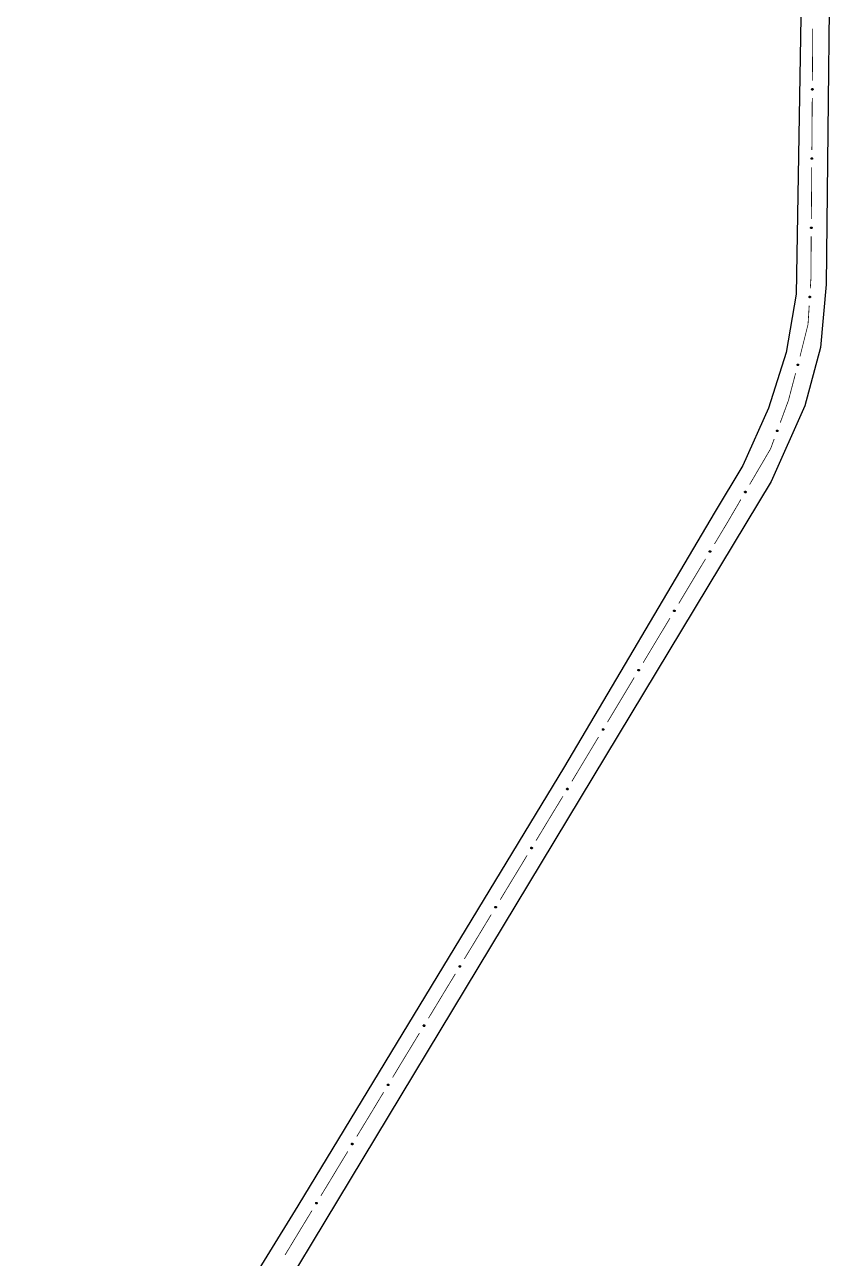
# Model space of a CAD drawing. Extents: x 210853 to 212686, y 4878863 to 4882037.
# Drawn here: x 211825 to 212011.4, y 4880310.6 to 4880595.8 of the extents above; entities that cross this region are included whole.
import ezdxf

# ---------------------------------------------------------------- set-up
doc = ezdxf.new("R2010")
doc.units = 0
doc.header["$LTSCALE"] = 1.5
doc.header["$MEASUREMENT"] = 0
doc.layers.add('SV-EIXO-ROD-ESTR', color=7, linetype='CONTINUOUS')
doc.layers.add('SV-EST-MUNIC-PAV', color=20, linetype='CONTINUOUS')

msp = doc.modelspace()

# ---------------------------------------------------------------- linework, layer by layer
at = {"layer": 'SV-EIXO-ROD-ESTR', "const_width": 0.18}
for points in [[(212007.135475, 4880594.853001), (212007.046469, 4880582.853331)], [(212007.0168, 4880578.853441), (212006.927794, 4880566.853771)], [(212006.898125, 4880562.853881), (212006.809119, 4880550.854211)], [(212006.77945, 4880546.854321), (212006.712695, 4880537.854569)], [(212006.706532, 4880537.023635), (212006.569525, 4880534.858923)], [(212006.712695, 4880537.854569), (212006.706532, 4880537.023635)], [(212006.316866, 4880530.86691), (212006.064207, 4880526.874898)], [(212006.041073, 4880526.509375), (212004.432153, 4880520.073696)], [(212006.064207, 4880526.874898), (212006.041073, 4880526.509375)], [(212004.310878, 4880519.588597), (212004.183936, 4880519.10501)], [(212004.432153, 4880520.073696), (212004.310878, 4880519.588597)], [(212003.168344, 4880515.236086), (212001.644955, 4880509.4327)], [(212001.515948, 4880508.941245), (211999.614529, 4880503.789011)], [(212001.644955, 4880509.4327), (212001.515948, 4880508.941245)], [(211998.229637, 4880500.036402), (211997.537191, 4880498.160097)], [(211997.390099, 4880497.761526), (211992.549415, 4880489.50009)], [(211997.537191, 4880498.160097), (211997.390099, 4880497.761526)], [(211990.527229, 4880486.048893), (211987.49395, 4880480.872097)], [(211987.408207, 4880480.725763), (211984.406905, 4880475.727192)], [(211987.49395, 4880480.872097), (211987.408207, 4880480.725763)], [(211982.347833, 4880472.297874), (211976.170617, 4880462.00992)], [(211974.111545, 4880458.580602), (211967.934328, 4880448.292648)], [(211965.875256, 4880444.86333), (211959.69804, 4880434.575376)], [(211957.638968, 4880431.146058), (211951.461751, 4880420.858104)], [(211949.396417, 4880417.432562), (211943.180749, 4880407.167793)], [(211941.10886, 4880403.746204), (211934.893193, 4880393.481435)], [(211932.821304, 4880390.059845), (211926.605636, 4880379.795077)], [(211924.533747, 4880376.373487), (211918.318079, 4880366.108718)], [(211916.24619, 4880362.687129), (211910.030523, 4880352.42236)], [(211907.958633, 4880349.00077), (211901.742966, 4880338.736002)], [(211899.671077, 4880335.314412), (211893.455409, 4880325.049643)], [(211891.38352, 4880321.628054), (211888.275686, 4880316.495669)], [(211887.788922, 4880315.691811), (211885.164441, 4880311.365353)], [(211888.275686, 4880316.495669), (211887.788922, 4880315.691811)]]:
    msp.add_lwpolyline(points, dxfattribs=at)
at = {"layer": 'SV-EIXO-ROD-ESTR'}
for points in [[(212007.142778, 4880580.996246), (212007.177594, 4880580.961897), (212007.200493, 4880580.925256), (212007.210796, 4880580.889199), (212007.211592, 4880580.854962), (212007.208461, 4880580.819844), (212007.197494, 4880580.785134), (212007.176787, 4880580.749307), (212007.142576, 4880580.71414), (212007.103499, 4880580.693149), (212007.068689, 4880580.681157), (212007.033036, 4880580.678271), (212006.998972, 4880580.681884), (212006.963295, 4880580.694469), (212006.927192, 4880580.715807), (212006.892663, 4880580.751064), (212006.870459, 4880580.78714), (212006.86141, 4880580.822278), (212006.858736, 4880580.858139), (212006.862362, 4880580.893953), (212006.873324, 4880580.927963), (212006.894874, 4880580.964274), (212006.930124, 4880580.997893), (212006.965853, 4880581.020449), (212007.000854, 4880581.02999), (212007.036219, 4880581.031827), (212007.07148, 4880581.029116), (212007.10683, 4880581.019543), (212007.142778, 4880580.996246)], [(212007.024103, 4880564.996686), (212007.058919, 4880564.962337), (212007.081818, 4880564.925696), (212007.092121, 4880564.889639), (212007.092917, 4880564.855402), (212007.089786, 4880564.820284), (212007.078819, 4880564.785574), (212007.058112, 4880564.749747), (212007.0239, 4880564.71458), (212006.984824, 4880564.693589), (212006.950014, 4880564.681597), (212006.914361, 4880564.678711), (212006.880297, 4880564.682324), (212006.84462, 4880564.694909), (212006.808517, 4880564.716247), (212006.773987, 4880564.751505), (212006.751784, 4880564.78758), (212006.742735, 4880564.822718), (212006.740061, 4880564.858579), (212006.743686, 4880564.894393), (212006.754649, 4880564.928403), (212006.776199, 4880564.964714), (212006.811449, 4880564.998333), (212006.847178, 4880565.020889), (212006.882179, 4880565.03043), (212006.917544, 4880565.032267), (212006.952805, 4880565.029556), (212006.988155, 4880565.019983), (212007.024103, 4880564.996686)], [(212006.905428, 4880548.997126), (212006.940244, 4880548.962777), (212006.963143, 4880548.926136), (212006.973446, 4880548.890079), (212006.974242, 4880548.855842), (212006.971111, 4880548.820724), (212006.960143, 4880548.786015), (212006.939437, 4880548.750187), (212006.905225, 4880548.71502), (212006.866149, 4880548.694029), (212006.831339, 4880548.682037), (212006.795686, 4880548.679151), (212006.761622, 4880548.682764), (212006.725944, 4880548.695349), (212006.689842, 4880548.716688), (212006.655312, 4880548.751945), (212006.633109, 4880548.78802), (212006.62406, 4880548.823158), (212006.621386, 4880548.859019), (212006.625011, 4880548.894833), (212006.635974, 4880548.928843), (212006.657524, 4880548.965154), (212006.692774, 4880548.998774), (212006.728502, 4880549.021329), (212006.763504, 4880549.03087), (212006.798869, 4880549.032708), (212006.83413, 4880549.029996), (212006.86948, 4880549.020424), (212006.905428, 4880548.997126)], [(212006.562132, 4880532.999357), (212006.594978, 4880532.96312), (212006.615799, 4880532.925259), (212006.624075, 4880532.888684), (212006.622961, 4880532.854456), (212006.617877, 4880532.819567), (212006.604991, 4880532.785523), (212006.582319, 4880532.750906), (212006.546199, 4880532.717701), (212006.506013, 4880532.698922), (212006.470588, 4880532.688889), (212006.43483, 4880532.687996), (212006.401021, 4880532.693503), (212006.3661, 4880532.708058), (212006.331244, 4880532.731376), (212006.298734, 4880532.768504), (212006.278577, 4880532.805761), (212006.271501, 4880532.841349), (212006.270831, 4880532.877303), (212006.276448, 4880532.91286), (212006.28929, 4880532.946205), (212006.312831, 4880532.981258), (212006.349901, 4880533.01286), (212006.386831, 4880533.033388), (212006.42231, 4880533.040962), (212006.457723, 4880533.040825), (212006.492777, 4880533.036151), (212006.527539, 4880533.024623), (212006.562132, 4880532.999357)], [(212003.819094, 4880517.281571), (212003.844359, 4880517.239694), (212003.85751, 4880517.198536), (212003.858598, 4880517.161051), (212003.850923, 4880517.127676), (212003.839225, 4880517.094417), (212003.820033, 4880517.063486), (212003.791128, 4880517.033874), (212003.749297, 4880517.008235), (212003.706249, 4880516.997534), (212003.669557, 4880516.994501), (212003.634295, 4880517.0005), (212003.602175, 4880517.012406), (212003.570705, 4880517.033404), (212003.540983, 4880517.06299), (212003.516219, 4880517.105676), (212003.503603, 4880517.146114), (212003.503502, 4880517.182399), (212003.509759, 4880517.217811), (212003.522108, 4880517.251623), (212003.541123, 4880517.281877), (212003.570965, 4880517.311749), (212003.61342, 4880517.335632), (212003.653609, 4880517.348676), (212003.689882, 4880517.349286), (212003.724607, 4880517.342342), (212003.758109, 4880517.331015), (212003.790004, 4880517.313017), (212003.819094, 4880517.281571)], [(211999.075101, 4880502.009388), (211999.096199, 4880501.965265), (211999.105309, 4880501.923028), (211999.102768, 4880501.885614), (211999.091902, 4880501.853138), (211999.077043, 4880501.821165), (211999.054951, 4880501.792234), (211999.023318, 4880501.765556), (211998.979204, 4880501.744081), (211998.935324, 4880501.737592), (211998.89851, 4880501.738121), (211998.863993, 4880501.747502), (211998.833175, 4880501.762457), (211998.803882, 4880501.786399), (211998.77716, 4880501.81872), (211998.756639, 4880501.8636), (211998.747992, 4880501.905069), (211998.7514, 4880501.941193), (211998.76105, 4880501.975835), (211998.776611, 4880502.008295), (211998.798461, 4880502.036568), (211998.831052, 4880502.063415), (211998.875617, 4880502.083082), (211998.916879, 4880502.092179), (211998.953041, 4880502.089279), (211998.986932, 4880502.07901), (211999.019182, 4880502.064497), (211999.049188, 4880502.0435), (211999.075101, 4880502.009388)], [(211991.705936, 4880487.842808), (211991.71896, 4880487.795666), (211991.720514, 4880487.752486), (211991.711444, 4880487.716099), (211991.695046, 4880487.686035), (211991.674804, 4880487.657167), (211991.647976, 4880487.632564), (211991.612151, 4880487.611854), (211991.564952, 4880487.598457), (211991.520614, 4880487.599773), (211991.484465, 4880487.606756), (211991.452131, 4880487.622051), (211991.424416, 4880487.642184), (211991.399782, 4880487.670897), (211991.379149, 4880487.707407), (211991.366827, 4880487.755193), (211991.365594, 4880487.797536), (211991.375291, 4880487.832501), (211991.390873, 4880487.86491), (211991.41189, 4880487.894134), (211991.438365, 4880487.918132), (211991.475163, 4880487.938841), (211991.522489, 4880487.950378), (211991.564706, 4880487.95209), (211991.599798, 4880487.942887), (211991.63136, 4880487.926828), (211991.660561, 4880487.906878), (211991.686415, 4880487.880939), (211991.705936, 4880487.842808)], [(211983.545707, 4880474.079049), (211983.558225, 4880474.031769), (211983.559316, 4880473.988575), (211983.549856, 4880473.952288), (211983.533136, 4880473.922401), (211983.512586, 4880473.893752), (211983.485496, 4880473.869438), (211983.44945, 4880473.849113), (211983.402111, 4880473.836223), (211983.357789, 4880473.838014), (211983.321717, 4880473.845384), (211983.289549, 4880473.861025), (211983.262052, 4880473.881454), (211983.237727, 4880473.91043), (211983.217487, 4880473.947159), (211983.205677, 4880473.995074), (211983.204898, 4880474.037428), (211983.21497, 4880474.072287), (211983.230898, 4880474.104527), (211983.252228, 4880474.133524), (211983.278959, 4880474.157237), (211983.315976, 4880474.17755), (211983.363423, 4880474.188579), (211983.405657, 4880474.189838), (211983.440648, 4880474.180259), (211983.472036, 4880474.163863), (211983.501021, 4880474.143601), (211983.526595, 4880474.117386), (211983.545707, 4880474.079049)], [(211975.309418, 4880460.361777), (211975.321936, 4880460.314497), (211975.323027, 4880460.271303), (211975.313568, 4880460.235016), (211975.296847, 4880460.205129), (211975.276298, 4880460.17648), (211975.249207, 4880460.152166), (211975.213162, 4880460.131841), (211975.165822, 4880460.118951), (211975.121501, 4880460.120742), (211975.085429, 4880460.128112), (211975.05326, 4880460.143753), (211975.025764, 4880460.164182), (211975.001439, 4880460.193158), (211974.981198, 4880460.229887), (211974.969389, 4880460.277802), (211974.96861, 4880460.320156), (211974.978681, 4880460.355015), (211974.99461, 4880460.387255), (211975.01594, 4880460.416252), (211975.04267, 4880460.439965), (211975.079688, 4880460.460278), (211975.127134, 4880460.471307), (211975.169368, 4880460.472566), (211975.204359, 4880460.462987), (211975.235747, 4880460.446591), (211975.264732, 4880460.426329), (211975.290307, 4880460.400114), (211975.309418, 4880460.361777)], [(211967.07313, 4880446.644505), (211967.085648, 4880446.597225), (211967.086738, 4880446.554031), (211967.077279, 4880446.517744), (211967.060559, 4880446.487857), (211967.040009, 4880446.459208), (211967.012918, 4880446.434894), (211966.976873, 4880446.414569), (211966.929534, 4880446.401679), (211966.885212, 4880446.40347), (211966.84914, 4880446.41084), (211966.816972, 4880446.426481), (211966.789475, 4880446.44691), (211966.76515, 4880446.475886), (211966.74491, 4880446.512615), (211966.7331, 4880446.56053), (211966.732321, 4880446.602884), (211966.742392, 4880446.637743), (211966.758321, 4880446.669983), (211966.779651, 4880446.69898), (211966.806381, 4880446.722693), (211966.843399, 4880446.743006), (211966.890846, 4880446.754035), (211966.93308, 4880446.755294), (211966.968071, 4880446.745715), (211966.999458, 4880446.729319), (211967.028444, 4880446.709057), (211967.054018, 4880446.682842), (211967.07313, 4880446.644505)], [(211958.836841, 4880432.927233), (211958.849359, 4880432.879953), (211958.85045, 4880432.836759), (211958.84099, 4880432.800472), (211958.82427, 4880432.770585), (211958.803721, 4880432.741936), (211958.77663, 4880432.717622), (211958.740585, 4880432.697297), (211958.693245, 4880432.684407), (211958.648924, 4880432.686198), (211958.612851, 4880432.693568), (211958.580683, 4880432.709209), (211958.553186, 4880432.729638), (211958.528862, 4880432.758614), (211958.508621, 4880432.795343), (211958.496812, 4880432.843258), (211958.496033, 4880432.885612), (211958.506104, 4880432.920471), (211958.522033, 4880432.952711), (211958.543362, 4880432.981708), (211958.570093, 4880433.005421), (211958.60711, 4880433.025734), (211958.654557, 4880433.036763), (211958.696791, 4880433.038022), (211958.731782, 4880433.028443), (211958.76317, 4880433.012047), (211958.792155, 4880432.991785), (211958.817729, 4880432.96557), (211958.836841, 4880432.927233)], [(211950.577245, 4880419.1701), (211950.589586, 4880419.122774), (211950.590515, 4880419.079576), (211950.58092, 4880419.043324), (211950.564088, 4880419.0135), (211950.543431, 4880418.984928), (211950.51625, 4880418.960716), (211950.480129, 4880418.940526), (211950.432742, 4880418.927813), (211950.388427, 4880418.92977), (211950.352383, 4880418.937275), (211950.320273, 4880418.953036), (211950.292853, 4880418.973568), (211950.268637, 4880419.002634), (211950.248534, 4880419.039439), (211950.236904, 4880419.087398), (211950.236283, 4880419.129755), (211950.246485, 4880419.164576), (211950.262534, 4880419.196756), (211950.283972, 4880419.225673), (211950.310791, 4880419.249286), (211950.347885, 4880419.26946), (211950.395372, 4880419.280312), (211950.43761, 4880419.281413), (211950.472566, 4880419.271703), (211950.503892, 4880419.255189), (211950.532801, 4880419.234819), (211950.558277, 4880419.208509), (211950.577245, 4880419.1701)], [(211942.31339, 4880405.522884), (211942.325731, 4880405.475558), (211942.32666, 4880405.43236), (211942.317065, 4880405.396108), (211942.300233, 4880405.366284), (211942.279577, 4880405.337712), (211942.252395, 4880405.3135), (211942.216274, 4880405.29331), (211942.168887, 4880405.280597), (211942.124572, 4880405.282554), (211942.088528, 4880405.290059), (211942.056418, 4880405.30582), (211942.028998, 4880405.326352), (211942.004782, 4880405.355418), (211941.984679, 4880405.392223), (211941.973049, 4880405.440182), (211941.972428, 4880405.482538), (211941.98263, 4880405.51736), (211941.998679, 4880405.54954), (211942.020117, 4880405.578457), (211942.046936, 4880405.60207), (211942.08403, 4880405.622244), (211942.131517, 4880405.633096), (211942.173756, 4880405.634197), (211942.208711, 4880405.624487), (211942.240037, 4880405.607973), (211942.268946, 4880405.587603), (211942.294422, 4880405.561293), (211942.31339, 4880405.522884)], [(211934.025833, 4880391.836525), (211934.038174, 4880391.7892), (211934.039104, 4880391.746002), (211934.029508, 4880391.70975), (211934.012676, 4880391.679926), (211933.99202, 4880391.651353), (211933.964838, 4880391.627142), (211933.928717, 4880391.606952), (211933.88133, 4880391.594239), (211933.837015, 4880391.596195), (211933.800971, 4880391.603701), (211933.768862, 4880391.619462), (211933.741441, 4880391.639994), (211933.717225, 4880391.66906), (211933.697122, 4880391.705865), (211933.685492, 4880391.753824), (211933.684872, 4880391.79618), (211933.695073, 4880391.831001), (211933.711122, 4880391.863181), (211933.732561, 4880391.892099), (211933.75938, 4880391.915712), (211933.796473, 4880391.935885), (211933.843961, 4880391.946737), (211933.886199, 4880391.947838), (211933.921154, 4880391.938128), (211933.95248, 4880391.921614), (211933.981389, 4880391.901245), (211934.006865, 4880391.874934), (211934.025833, 4880391.836525)], [(211925.738277, 4880378.150167), (211925.750618, 4880378.102841), (211925.751547, 4880378.059644), (211925.741952, 4880378.023391), (211925.72512, 4880377.993567), (211925.704463, 4880377.964995), (211925.677282, 4880377.940783), (211925.641161, 4880377.920594), (211925.593773, 4880377.907881), (211925.549459, 4880377.909837), (211925.513414, 4880377.917343), (211925.481305, 4880377.933103), (211925.453885, 4880377.953635), (211925.429669, 4880377.982702), (211925.409565, 4880378.019506), (211925.397935, 4880378.067466), (211925.397315, 4880378.109822), (211925.407516, 4880378.144643), (211925.423566, 4880378.176823), (211925.445004, 4880378.20574), (211925.471823, 4880378.229353), (211925.508916, 4880378.249527), (211925.556404, 4880378.260379), (211925.598642, 4880378.26148), (211925.633597, 4880378.25177), (211925.664923, 4880378.235256), (211925.693833, 4880378.214886), (211925.719309, 4880378.188576), (211925.738277, 4880378.150167)], [(211917.45072, 4880364.463809), (211917.463061, 4880364.416483), (211917.46399, 4880364.373285), (211917.454395, 4880364.337033), (211917.437563, 4880364.307209), (211917.416906, 4880364.278637), (211917.389725, 4880364.254425), (211917.353604, 4880364.234235), (211917.306217, 4880364.221522), (211917.261902, 4880364.223479), (211917.225857, 4880364.230984), (211917.193748, 4880364.246745), (211917.166328, 4880364.267277), (211917.142112, 4880364.296343), (211917.122009, 4880364.333148), (211917.110379, 4880364.381107), (211917.109758, 4880364.423463), (211917.11996, 4880364.458285), (211917.136009, 4880364.490465), (211917.157447, 4880364.519382), (211917.184266, 4880364.542995), (211917.221359, 4880364.563169), (211917.268847, 4880364.574021), (211917.311085, 4880364.575122), (211917.346041, 4880364.565412), (211917.377367, 4880364.548898), (211917.406276, 4880364.528528), (211917.431752, 4880364.502218), (211917.45072, 4880364.463809)], [(211909.163163, 4880350.777451), (211909.175504, 4880350.730125), (211909.176433, 4880350.686927), (211909.166838, 4880350.650675), (211909.150006, 4880350.620851), (211909.12935, 4880350.592279), (211909.102168, 4880350.568067), (211909.066047, 4880350.547877), (211909.01866, 4880350.535164), (211908.974345, 4880350.537121), (211908.938301, 4880350.544626), (211908.906191, 4880350.560387), (211908.878771, 4880350.580919), (211908.854555, 4880350.609985), (211908.834452, 4880350.64679), (211908.822822, 4880350.694749), (211908.822201, 4880350.737105), (211908.832403, 4880350.771926), (211908.848452, 4880350.804107), (211908.86989, 4880350.833024), (211908.896709, 4880350.856637), (211908.933803, 4880350.876811), (211908.981291, 4880350.887662), (211909.023529, 4880350.888763), (211909.058484, 4880350.879054), (211909.08981, 4880350.86254), (211909.118719, 4880350.84217), (211909.144195, 4880350.815859), (211909.163163, 4880350.777451)], [(211900.875606, 4880337.091092), (211900.887948, 4880337.043766), (211900.888877, 4880337.000569), (211900.879282, 4880336.964316), (211900.862449, 4880336.934492), (211900.841793, 4880336.90592), (211900.814611, 4880336.881708), (211900.77849, 4880336.861519), (211900.731103, 4880336.848806), (211900.686789, 4880336.850762), (211900.650744, 4880336.858268), (211900.618635, 4880336.874028), (211900.591215, 4880336.89456), (211900.566998, 4880336.923627), (211900.546895, 4880336.960432), (211900.535265, 4880337.008391), (211900.534645, 4880337.050747), (211900.544846, 4880337.085568), (211900.560895, 4880337.117748), (211900.582334, 4880337.146665), (211900.609153, 4880337.170278), (211900.646246, 4880337.190452), (211900.693734, 4880337.201304), (211900.735972, 4880337.202405), (211900.770927, 4880337.192695), (211900.802253, 4880337.176181), (211900.831162, 4880337.155811), (211900.856638, 4880337.129501), (211900.875606, 4880337.091092)], [(211892.58805, 4880323.404734), (211892.600391, 4880323.357408), (211892.60132, 4880323.31421), (211892.591725, 4880323.277958), (211892.574893, 4880323.248134), (211892.554236, 4880323.219562), (211892.527055, 4880323.19535), (211892.490934, 4880323.17516), (211892.443546, 4880323.162447), (211892.399232, 4880323.164404), (211892.363187, 4880323.171909), (211892.331078, 4880323.18767), (211892.303658, 4880323.208202), (211892.279442, 4880323.237268), (211892.259339, 4880323.274073), (211892.247708, 4880323.322032), (211892.247088, 4880323.364389), (211892.25729, 4880323.39921), (211892.273339, 4880323.43139), (211892.294777, 4880323.460307), (211892.321596, 4880323.48392), (211892.358689, 4880323.504094), (211892.406177, 4880323.514946), (211892.448415, 4880323.516047), (211892.48337, 4880323.506337), (211892.514696, 4880323.489823), (211892.543606, 4880323.469453), (211892.569082, 4880323.443143), (211892.58805, 4880323.404734)]]:
    msp.add_lwpolyline(points, close=True, dxfattribs=at)
for points in [[(212006.862362, 4880580.893953), (212006.870459, 4880580.78714)], [(212006.868446, 4880580.906613), (212006.881119, 4880580.775522)], [(212006.873324, 4880580.927963), (212006.892663, 4880580.751064)], [(212006.886437, 4880580.940594), (212006.909521, 4880580.741197)], [(212006.894874, 4880580.964274), (212006.927192, 4880580.715807)], [(212006.914, 4880580.977233), (212006.944754, 4880580.708186)], [(212006.930124, 4880580.997893), (212006.963295, 4880580.694469)], [(212006.946971, 4880581.007008), (212006.980119, 4880580.692914)], [(212006.965853, 4880581.020449), (212006.998972, 4880580.681884)], [(212006.982559, 4880581.021755), (212007.015525, 4880580.683099)], [(212007.000854, 4880581.02999), (212007.033036, 4880580.678271)], [(212007.018086, 4880581.028314), (212007.048263, 4880580.681492)], [(212007.036219, 4880581.031827), (212007.068689, 4880580.681157)], [(212007.054917, 4880581.026676), (212007.087914, 4880580.692114)], [(212007.07148, 4880581.029116), (212007.103499, 4880580.693149)], [(212007.088978, 4880581.019601), (212007.123512, 4880580.708225)], [(212007.10683, 4880581.019543), (212007.142576, 4880580.71414)], [(212007.122999, 4880581.007067), (212007.157826, 4880580.735262)], [(212007.142778, 4880580.996246), (212007.176787, 4880580.749307)], [(212007.160982, 4880580.976765), (212007.186774, 4880580.774619)], [(212007.177594, 4880580.961897), (212007.197494, 4880580.785134)], [(212007.190738, 4880580.941066), (212007.202057, 4880580.811349)], [(212007.200493, 4880580.925256), (212007.208461, 4880580.819844)], [(212006.743686, 4880564.894393), (212006.751784, 4880564.78758)], [(212006.749771, 4880564.907054), (212006.762444, 4880564.775962)], [(212006.754649, 4880564.928403), (212006.773987, 4880564.751505)], [(212006.767762, 4880564.941034), (212006.790845, 4880564.741637)], [(212006.776199, 4880564.964714), (212006.808517, 4880564.716247)], [(212006.795325, 4880564.977673), (212006.826079, 4880564.708626)], [(212006.811449, 4880564.998333), (212006.84462, 4880564.694909)], [(212006.828296, 4880565.007448), (212006.861444, 4880564.693354)], [(212006.847178, 4880565.020889), (212006.880297, 4880564.682324)], [(212006.863884, 4880565.022195), (212006.89685, 4880564.683539)], [(212006.882179, 4880565.03043), (212006.914361, 4880564.678711)], [(212006.899411, 4880565.028754), (212006.929588, 4880564.681932)], [(212006.917544, 4880565.032267), (212006.950014, 4880564.681597)], [(212006.936242, 4880565.027116), (212006.969239, 4880564.692554)], [(212006.952805, 4880565.029556), (212006.984824, 4880564.693589)], [(212006.970303, 4880565.020041), (212007.004837, 4880564.708665)], [(212006.988155, 4880565.019983), (212007.0239, 4880564.71458)], [(212007.004324, 4880565.007507), (212007.039151, 4880564.735702)], [(212007.024103, 4880564.996686), (212007.058112, 4880564.749747)], [(212007.042307, 4880564.977205), (212007.068099, 4880564.775059)], [(212007.058919, 4880564.962337), (212007.078819, 4880564.785574)], [(212007.072063, 4880564.941506), (212007.083382, 4880564.811789)], [(212007.081818, 4880564.925696), (212007.089786, 4880564.820284)], [(212006.625011, 4880548.894833), (212006.633109, 4880548.78802)], [(212006.631096, 4880548.907494), (212006.643769, 4880548.776402)], [(212006.635974, 4880548.928843), (212006.655312, 4880548.751945)], [(212006.649087, 4880548.941474), (212006.67217, 4880548.742077)], [(212006.657524, 4880548.965154), (212006.689842, 4880548.716688)], [(212006.67665, 4880548.978113), (212006.707404, 4880548.709066)], [(212006.692774, 4880548.998774), (212006.725944, 4880548.695349)], [(212006.709621, 4880549.007889), (212006.742769, 4880548.693794)], [(212006.728502, 4880549.021329), (212006.761622, 4880548.682764)], [(212006.745208, 4880549.022635), (212006.778175, 4880548.683979)], [(212006.763504, 4880549.03087), (212006.795686, 4880548.679151)], [(212006.780736, 4880549.029194), (212006.810913, 4880548.682372)], [(212006.798869, 4880549.032708), (212006.831339, 4880548.682037)], [(212006.817567, 4880549.027556), (212006.850564, 4880548.692994)], [(212006.83413, 4880549.029996), (212006.866149, 4880548.694029)], [(212006.851628, 4880549.020481), (212006.886162, 4880548.709105)], [(212006.86948, 4880549.020424), (212006.905225, 4880548.71502)], [(212006.885649, 4880549.007948), (212006.920476, 4880548.736142)], [(212006.905428, 4880548.997126), (212006.939437, 4880548.750187)], [(212006.923632, 4880548.977645), (212006.949424, 4880548.775499)], [(212006.940244, 4880548.962777), (212006.960143, 4880548.786015)], [(212006.953388, 4880548.941946), (212006.964707, 4880548.812229)], [(212006.963143, 4880548.926136), (212006.971111, 4880548.820724)], [(212006.276448, 4880532.91286), (212006.278577, 4880532.805761)], [(212006.283229, 4880532.925161), (212006.288572, 4880532.793566)], [(212006.28929, 4880532.946205), (212006.298734, 4880532.768504)], [(212006.303087, 4880532.958085), (212006.315015, 4880532.757711)], [(212006.312831, 4880532.981258), (212006.331244, 4880532.731376)], [(212006.33265, 4880532.99313), (212006.348354, 4880532.722787)], [(212006.349901, 4880533.01286), (212006.3661, 4880532.708058)], [(212006.367229, 4880533.021021), (212006.382812, 4880532.705567)], [(212006.386831, 4880533.033388), (212006.401021, 4880532.693503)], [(212006.403584, 4880533.03376), (212006.417616, 4880532.693793)], [(212006.42231, 4880533.040962), (212006.43483, 4880532.687996)], [(212006.439422, 4880533.038328), (212006.450213, 4880532.690363)], [(212006.457723, 4880533.040825), (212006.470588, 4880532.688889)], [(212006.476104, 4880533.034639), (212006.490394, 4880532.698758)], [(212006.492777, 4880533.036151), (212006.506013, 4880532.698922)], [(212006.509718, 4880533.025675), (212006.526835, 4880532.712858)], [(212006.527539, 4880533.024623), (212006.546199, 4880532.717701)], [(212006.542987, 4880533.011264), (212006.562604, 4880532.73794)], [(212006.562132, 4880532.999357), (212006.582319, 4880532.750906)], [(212006.579221, 4880532.978892), (212006.593701, 4880532.775622)], [(212006.594978, 4880532.96312), (212006.604991, 4880532.785523)], [(212006.60694, 4880532.941589), (212006.611008, 4880532.811442)], [(212006.615799, 4880532.925259), (212006.617877, 4880532.819567)], [(212003.522108, 4880517.251623), (212003.503603, 4880517.146114)], [(212003.531128, 4880517.262391), (212003.511067, 4880517.132225)], [(212003.541123, 4880517.281877), (212003.516219, 4880517.105676)], [(212003.556947, 4880517.290883), (212003.530122, 4880517.091954)], [(212003.570965, 4880517.311749), (212003.540983, 4880517.06299)], [(212003.592697, 4880517.319588), (212003.556122, 4880517.051271)], [(212003.61342, 4880517.335632), (212003.570705, 4880517.033404)], [(212003.631994, 4880517.340309), (212003.586626, 4880517.027746)], [(212003.653609, 4880517.348676), (212003.602175, 4880517.012406)], [(212003.67012, 4880517.34582), (212003.618516, 4880517.009499)], [(212003.689882, 4880517.349286), (212003.634295, 4880517.0005)], [(212003.706168, 4880517.343411), (212003.649845, 4880516.999865)], [(212003.724607, 4880517.342342), (212003.669557, 4880516.994501)], [(212003.741456, 4880517.332737), (212003.690891, 4880517.000376)], [(212003.758109, 4880517.331015), (212003.706249, 4880516.997534)], [(212003.772719, 4880517.317477), (212003.729363, 4880517.007206)], [(212003.790004, 4880517.313017), (212003.749297, 4880517.008235)], [(212003.802596, 4880517.296937), (212003.769288, 4880517.024941)], [(212003.819094, 4880517.281571), (212003.791128, 4880517.033874)], [(212003.831929, 4880517.258201), (212003.807051, 4880517.05594)], [(212003.844359, 4880517.239694), (212003.820033, 4880517.063486)], [(212003.851957, 4880517.216264), (212003.830923, 4880517.087764)], [(212003.85751, 4880517.198536), (212003.839225, 4880517.094417)], [(211998.776611, 4880502.008295), (211998.747992, 4880501.905069)], [(211998.78663, 4880502.01814), (211998.754078, 4880501.890523)], [(211998.798461, 4880502.036568), (211998.756639, 4880501.8636)], [(211998.815082, 4880502.044002), (211998.76915, 4880501.848599)], [(211998.831052, 4880502.063415), (211998.77716, 4880501.81872)], [(211998.85344, 4880502.069117), (211998.791095, 4880501.805593)], [(211998.875617, 4880502.083082), (211998.803882, 4880501.786399)], [(211998.894557, 4880502.085941), (211998.819182, 4880501.779228)], [(211998.916879, 4880502.092179), (211998.833175, 4880501.762457)], [(211998.933037, 4880502.087739), (211998.849158, 4880501.757984)], [(211998.953041, 4880502.089279), (211998.863993, 4880501.747502)], [(211998.968683, 4880502.081857), (211998.879409, 4880501.745366)], [(211998.986932, 4880502.07901), (211998.89851, 4880501.738121)], [(211999.002774, 4880502.067821), (211998.920312, 4880501.741906)], [(211999.019182, 4880502.064497), (211998.935324, 4880501.737592)], [(211999.032415, 4880502.04961), (211998.959264, 4880501.744985)], [(211999.049188, 4880502.0435), (211998.979204, 4880501.744081)], [(211999.060166, 4880502.026278), (211999.000716, 4880501.758777)], [(211999.075101, 4880502.009388), (211999.023318, 4880501.765556)], [(211999.085616, 4880501.984887), (211999.041299, 4880501.785979)], [(211999.096199, 4880501.965265), (211999.054951, 4880501.792234)], [(211999.101496, 4880501.94121), (211999.068136, 4880501.815346)], [(211999.105309, 4880501.923028), (211999.077043, 4880501.821165)], [(211991.41189, 4880487.894134), (211991.365594, 4880487.797536)], [(211991.438365, 4880487.918132), (211991.366827, 4880487.755193)], [(211991.423482, 4880487.902067), (211991.369032, 4880487.782147)], [(211991.456033, 4880487.922532), (211991.376509, 4880487.738228)], [(211991.475163, 4880487.938841), (211991.379149, 4880487.707407)], [(211991.498204, 4880487.940523), (211991.390563, 4880487.692037)], [(211991.522489, 4880487.950378), (211991.399782, 4880487.670897)], [(211991.541636, 4880487.949868), (211991.413585, 4880487.661151)], [(211991.564706, 4880487.95209), (211991.424416, 4880487.642184)], [(211991.579834, 4880487.944883), (211991.439367, 4880487.634975)], [(211991.599798, 4880487.942887), (211991.452131, 4880487.622051)], [(211991.613893, 4880487.932834), (211991.466932, 4880487.617241)], [(211991.63136, 4880487.926828), (211991.484465, 4880487.606756)], [(211991.644991, 4880487.913031), (211991.506593, 4880487.606655)], [(211991.660561, 4880487.906878), (211991.520614, 4880487.599773)], [(211991.670975, 4880487.889899), (211991.545481, 4880487.602847)], [(211991.686415, 4880487.880939), (211991.564952, 4880487.598457)], [(211991.694199, 4880487.862057), (211991.58871, 4880487.609147)], [(211991.705936, 4880487.842808), (211991.612151, 4880487.611854)], [(211991.711987, 4880487.816841), (211991.633439, 4880487.628803)], [(211991.71896, 4880487.795666), (211991.647976, 4880487.632564)], [(211991.719952, 4880487.771055), (211991.665014, 4880487.653002)], [(211991.720514, 4880487.752486), (211991.674804, 4880487.657167)], [(211983.252228, 4880474.133524), (211983.204898, 4880474.037428)], [(211983.278959, 4880474.157237), (211983.205677, 4880473.995074)], [(211983.263904, 4880474.141333), (211983.208171, 4880474.022003)], [(211983.296672, 4880474.161448), (211983.215177, 4880473.978007)], [(211983.315976, 4880474.17755), (211983.217487, 4880473.947159)], [(211983.339035, 4880474.178985), (211983.228736, 4880473.931668)], [(211983.363423, 4880474.188579), (211983.237727, 4880473.91043)], [(211983.382564, 4880474.187864), (211983.251425, 4880473.900537)], [(211983.405657, 4880474.189838), (211983.262052, 4880473.881454)], [(211983.420706, 4880474.182469), (211983.276924, 4880473.874085)], [(211983.440648, 4880474.180259), (211983.289549, 4880473.861025)], [(211983.454634, 4880474.170056), (211983.304298, 4880473.856057)], [(211983.472036, 4880474.163863), (211983.321717, 4880473.845384)], [(211983.485518, 4880474.149921), (211983.343843, 4880473.845046)], [(211983.501021, 4880474.143601), (211983.357789, 4880473.838014)], [(211983.511252, 4880474.126511), (211983.382688, 4880473.840821)], [(211983.526595, 4880474.117386), (211983.402111, 4880473.836223)], [(211983.534176, 4880474.098422), (211983.425982, 4880473.846658)], [(211983.545707, 4880474.079049), (211983.44945, 4880473.849113)], [(211983.551479, 4880474.053018), (211983.470919, 4880473.865833)], [(211983.558225, 4880474.031769), (211983.485496, 4880473.869438)], [(211983.558953, 4880474.007149), (211983.502752, 4880473.889692)], [(211983.559316, 4880473.988575), (211983.512586, 4880473.893752)], [(211975.01594, 4880460.416252), (211974.96861, 4880460.320156)], [(211975.04267, 4880460.439965), (211974.969389, 4880460.277802)], [(211975.027616, 4880460.424061), (211974.971882, 4880460.304732)], [(211975.060384, 4880460.444176), (211974.978889, 4880460.260735)], [(211975.079688, 4880460.460278), (211974.981198, 4880460.229887)], [(211975.102746, 4880460.461713), (211974.992447, 4880460.214396)], [(211975.127134, 4880460.471307), (211975.001439, 4880460.193158)], [(211975.146275, 4880460.470592), (211975.015136, 4880460.183265)], [(211975.169368, 4880460.472566), (211975.025764, 4880460.164182)], [(211975.184418, 4880460.465197), (211975.040636, 4880460.156813)], [(211975.204359, 4880460.462987), (211975.05326, 4880460.143753)], [(211975.218346, 4880460.452784), (211975.068009, 4880460.138785)], [(211975.235747, 4880460.446591), (211975.085429, 4880460.128112)], [(211975.249229, 4880460.432649), (211975.107554, 4880460.127774)], [(211975.264732, 4880460.426329), (211975.121501, 4880460.120742)], [(211975.274963, 4880460.409239), (211975.146399, 4880460.12355)], [(211975.290307, 4880460.400114), (211975.165822, 4880460.118951)], [(211975.297888, 4880460.38115), (211975.189694, 4880460.129386)], [(211975.309418, 4880460.361777), (211975.213162, 4880460.131841)], [(211975.31519, 4880460.335746), (211975.23463, 4880460.148561)], [(211975.321936, 4880460.314497), (211975.249207, 4880460.152166)], [(211975.322664, 4880460.289877), (211975.266464, 4880460.17242)], [(211975.323027, 4880460.271303), (211975.276298, 4880460.17648)], [(211966.779651, 4880446.69898), (211966.732321, 4880446.602884)], [(211966.806381, 4880446.722693), (211966.7331, 4880446.56053)], [(211966.791327, 4880446.706789), (211966.735594, 4880446.58746)], [(211966.824095, 4880446.726904), (211966.7426, 4880446.543463)], [(211966.843399, 4880446.743006), (211966.74491, 4880446.512615)], [(211966.866457, 4880446.744441), (211966.756158, 4880446.497124)], [(211966.890846, 4880446.754035), (211966.76515, 4880446.475886)], [(211966.909987, 4880446.75332), (211966.778848, 4880446.465993)], [(211966.93308, 4880446.755294), (211966.789475, 4880446.44691)], [(211966.948129, 4880446.747925), (211966.804347, 4880446.439541)], [(211966.968071, 4880446.745715), (211966.816972, 4880446.426481)], [(211966.982057, 4880446.735512), (211966.831721, 4880446.421513)], [(211966.999458, 4880446.729319), (211966.84914, 4880446.41084)], [(211967.012941, 4880446.715377), (211966.871266, 4880446.410502)], [(211967.028444, 4880446.709057), (211966.885212, 4880446.40347)], [(211967.038675, 4880446.691967), (211966.910111, 4880446.406278)], [(211967.054018, 4880446.682842), (211966.929534, 4880446.401679)], [(211967.061599, 4880446.663878), (211966.953405, 4880446.412114)], [(211967.07313, 4880446.644505), (211966.976873, 4880446.414569)], [(211967.078902, 4880446.618474), (211966.998342, 4880446.431289)], [(211967.085648, 4880446.597225), (211967.012918, 4880446.434894)], [(211967.086376, 4880446.572605), (211967.030175, 4880446.455148)], [(211967.086738, 4880446.554031), (211967.040009, 4880446.459208)], [(211958.543362, 4880432.981708), (211958.496033, 4880432.885612)], [(211958.570093, 4880433.005421), (211958.496812, 4880432.843258)], [(211958.555039, 4880432.989517), (211958.499305, 4880432.870188)], [(211958.587807, 4880433.009632), (211958.506312, 4880432.826191)], [(211958.60711, 4880433.025734), (211958.508621, 4880432.795343)], [(211958.630169, 4880433.027169), (211958.51987, 4880432.779852)], [(211958.654557, 4880433.036763), (211958.528862, 4880432.758614)], [(211958.673698, 4880433.036048), (211958.542559, 4880432.748721)], [(211958.696791, 4880433.038022), (211958.553186, 4880432.729638)], [(211958.711841, 4880433.030653), (211958.568058, 4880432.722269)], [(211958.731782, 4880433.028443), (211958.580683, 4880432.709209)], [(211958.745769, 4880433.01824), (211958.595432, 4880432.704241)], [(211958.76317, 4880433.012047), (211958.612851, 4880432.693568)], [(211958.776652, 4880432.998105), (211958.634977, 4880432.69323)], [(211958.792155, 4880432.991785), (211958.648924, 4880432.686198)], [(211958.802386, 4880432.974695), (211958.673822, 4880432.689006)], [(211958.817729, 4880432.96557), (211958.693245, 4880432.684407)], [(211958.825311, 4880432.946606), (211958.717116, 4880432.694842)], [(211958.836841, 4880432.927233), (211958.740585, 4880432.697297)], [(211958.842613, 4880432.901202), (211958.762053, 4880432.714017)], [(211958.849359, 4880432.879953), (211958.77663, 4880432.717622)], [(211958.850087, 4880432.855333), (211958.793887, 4880432.737876)], [(211958.85045, 4880432.836759), (211958.803721, 4880432.741936)], [(211950.283972, 4880419.225673), (211950.236283, 4880419.129755)], [(211950.310791, 4880419.249286), (211950.236904, 4880419.087398)], [(211950.295677, 4880419.233438), (211950.239498, 4880419.114318)], [(211950.328521, 4880419.25343), (211950.24634, 4880419.070295)], [(211950.347885, 4880419.26946), (211950.248534, 4880419.039439)], [(211950.370948, 4880419.270809), (211950.259724, 4880419.023906)], [(211950.395372, 4880419.280312), (211950.268637, 4880419.002634)], [(211950.41451, 4880419.279525), (211950.282297, 4880418.99269)], [(211950.43761, 4880419.281413), (211950.292853, 4880418.973568)], [(211950.452632, 4880419.273988), (211950.307697, 4880418.966143)], [(211950.472566, 4880419.271703), (211950.320273, 4880418.953036)], [(211950.486514, 4880419.261447), (211950.335003, 4880418.948013)], [(211950.503892, 4880419.255189), (211950.352383, 4880418.937275)], [(211950.517322, 4880419.241197), (211950.374507, 4880418.936854)], [(211950.532801, 4880419.234819), (211950.388427, 4880418.92977)], [(211950.542968, 4880419.217691), (211950.413336, 4880418.932484)], [(211950.558277, 4880419.208509), (211950.432742, 4880418.927813)], [(211950.565787, 4880419.189517), (211950.456652, 4880418.938159)], [(211950.577245, 4880419.1701), (211950.480129, 4880418.940526)], [(211950.58292, 4880419.144048), (211950.50166, 4880418.957166)], [(211950.589586, 4880419.122774), (211950.51625, 4880418.960716)], [(211950.590222, 4880419.098151), (211950.533582, 4880418.980906)], [(211950.590515, 4880419.079576), (211950.543431, 4880418.984928)], [(211942.020117, 4880405.578457), (211941.972428, 4880405.482538)], [(211942.046936, 4880405.60207), (211941.973049, 4880405.440182)], [(211942.031823, 4880405.586222), (211941.975643, 4880405.467102)], [(211942.064666, 4880405.606214), (211941.982485, 4880405.423079)], [(211942.08403, 4880405.622244), (211941.984679, 4880405.392223)], [(211942.107093, 4880405.623593), (211941.99587, 4880405.37669)], [(211942.131517, 4880405.633096), (211942.004782, 4880405.355418)], [(211942.150655, 4880405.632309), (211942.018442, 4880405.345474)], [(211942.173756, 4880405.634197), (211942.028998, 4880405.326352)], [(211942.188778, 4880405.626771), (211942.043842, 4880405.318927)], [(211942.208711, 4880405.624487), (211942.056418, 4880405.30582)], [(211942.222659, 4880405.614231), (211942.071149, 4880405.300797)], [(211942.240037, 4880405.607973), (211942.088528, 4880405.290059)], [(211942.253467, 4880405.593981), (211942.110652, 4880405.289638)], [(211942.268946, 4880405.587603), (211942.124572, 4880405.282554)], [(211942.279113, 4880405.570475), (211942.149481, 4880405.285268)], [(211942.294422, 4880405.561293), (211942.168887, 4880405.280597)], [(211942.301932, 4880405.5423), (211942.192797, 4880405.290943)], [(211942.31339, 4880405.522884), (211942.216274, 4880405.29331)], [(211942.319065, 4880405.496832), (211942.237805, 4880405.309949)], [(211942.325731, 4880405.475558), (211942.252395, 4880405.3135)], [(211942.326367, 4880405.450935), (211942.269727, 4880405.333689)], [(211942.32666, 4880405.43236), (211942.279577, 4880405.337712)], [(211933.732561, 4880391.892099), (211933.684872, 4880391.79618)], [(211933.75938, 4880391.915712), (211933.685492, 4880391.753824)], [(211933.744266, 4880391.899863), (211933.688087, 4880391.780744)], [(211933.777109, 4880391.919856), (211933.694928, 4880391.736721)], [(211933.796473, 4880391.935885), (211933.697122, 4880391.705865)], [(211933.819536, 4880391.937234), (211933.708313, 4880391.690331)], [(211933.843961, 4880391.946737), (211933.717225, 4880391.66906)], [(211933.863099, 4880391.94595), (211933.730886, 4880391.659116)], [(211933.886199, 4880391.947838), (211933.741441, 4880391.639994)], [(211933.901221, 4880391.940413), (211933.756286, 4880391.632569)], [(211933.921154, 4880391.938128), (211933.768862, 4880391.619462)], [(211933.935102, 4880391.927873), (211933.783592, 4880391.614439)], [(211933.95248, 4880391.921614), (211933.800971, 4880391.603701)], [(211933.96591, 4880391.907622), (211933.823095, 4880391.60328)], [(211933.981389, 4880391.901245), (211933.837015, 4880391.596195)], [(211933.991556, 4880391.884117), (211933.861924, 4880391.59891)], [(211934.006865, 4880391.874934), (211933.88133, 4880391.594239)], [(211934.014376, 4880391.855942), (211933.90524, 4880391.604584)], [(211934.025833, 4880391.836525), (211933.928717, 4880391.606952)], [(211934.031508, 4880391.810474), (211933.950248, 4880391.623591)], [(211934.038174, 4880391.7892), (211933.964838, 4880391.627142)], [(211934.03881, 4880391.764577), (211933.982171, 4880391.647331)], [(211934.039104, 4880391.746002), (211933.99202, 4880391.651353)], [(211925.445004, 4880378.20574), (211925.397315, 4880378.109822)], [(211925.471823, 4880378.229353), (211925.397935, 4880378.067466)], [(211925.456709, 4880378.213505), (211925.40053, 4880378.094385)], [(211925.489552, 4880378.233497), (211925.407372, 4880378.050363)], [(211925.508916, 4880378.249527), (211925.409565, 4880378.019506)], [(211925.53198, 4880378.250876), (211925.420756, 4880378.003973)], [(211925.556404, 4880378.260379), (211925.429669, 4880377.982702)], [(211925.575542, 4880378.259592), (211925.443329, 4880377.972757)], [(211925.598642, 4880378.26148), (211925.453885, 4880377.953635)], [(211925.613664, 4880378.254055), (211925.468729, 4880377.946211)], [(211925.633597, 4880378.25177), (211925.481305, 4880377.933103)], [(211925.647545, 4880378.241514), (211925.496035, 4880377.928081)], [(211925.664923, 4880378.235256), (211925.513414, 4880377.917343)], [(211925.678353, 4880378.221264), (211925.535538, 4880377.916921)], [(211925.693833, 4880378.214886), (211925.549459, 4880377.909837)], [(211925.704, 4880378.197758), (211925.574367, 4880377.912552)], [(211925.719309, 4880378.188576), (211925.593773, 4880377.907881)], [(211925.726819, 4880378.169584), (211925.617683, 4880377.918226)], [(211925.738277, 4880378.150167), (211925.641161, 4880377.920594)], [(211925.743951, 4880378.124115), (211925.662691, 4880377.937233)], [(211925.750618, 4880378.102841), (211925.677282, 4880377.940783)], [(211925.751254, 4880378.078219), (211925.694614, 4880377.960973)], [(211925.751547, 4880378.059644), (211925.704463, 4880377.964995)], [(211917.157447, 4880364.519382), (211917.109758, 4880364.423463)], [(211917.184266, 4880364.542995), (211917.110379, 4880364.381107)], [(211917.169152, 4880364.527147), (211917.112973, 4880364.408027)], [(211917.201996, 4880364.547139), (211917.119815, 4880364.364004)], [(211917.221359, 4880364.563169), (211917.122009, 4880364.333148)], [(211917.244423, 4880364.564518), (211917.133199, 4880364.317615)], [(211917.268847, 4880364.574021), (211917.142112, 4880364.296343)], [(211917.287985, 4880364.573234), (211917.155772, 4880364.286399)], [(211917.311085, 4880364.575122), (211917.166328, 4880364.267277)], [(211917.326107, 4880364.567697), (211917.181172, 4880364.259852)], [(211917.346041, 4880364.565412), (211917.193748, 4880364.246745)], [(211917.359989, 4880364.555156), (211917.208478, 4880364.241722)], [(211917.377367, 4880364.548898), (211917.225857, 4880364.230984)], [(211917.390797, 4880364.534906), (211917.247982, 4880364.230563)], [(211917.406276, 4880364.528528), (211917.261902, 4880364.223479)], [(211917.416443, 4880364.5114), (211917.286811, 4880364.226193)], [(211917.431752, 4880364.502218), (211917.306217, 4880364.221522)], [(211917.439262, 4880364.483226), (211917.330127, 4880364.231868)], [(211917.45072, 4880364.463809), (211917.353604, 4880364.234235)], [(211917.456395, 4880364.437757), (211917.375135, 4880364.250874)], [(211917.463061, 4880364.416483), (211917.389725, 4880364.254425)], [(211917.463697, 4880364.39186), (211917.407057, 4880364.274614)], [(211917.46399, 4880364.373285), (211917.416906, 4880364.278637)], [(211908.86989, 4880350.833024), (211908.822201, 4880350.737105)], [(211908.896709, 4880350.856637), (211908.822822, 4880350.694749)], [(211908.881596, 4880350.840789), (211908.825416, 4880350.721669)], [(211908.914439, 4880350.860781), (211908.832258, 4880350.677646)], [(211908.933803, 4880350.876811), (211908.834452, 4880350.64679)], [(211908.956866, 4880350.87816), (211908.845643, 4880350.631257)], [(211908.981291, 4880350.887662), (211908.854555, 4880350.609985)], [(211909.000429, 4880350.886875), (211908.868216, 4880350.600041)], [(211909.023529, 4880350.888763), (211908.878771, 4880350.580919)], [(211909.038551, 4880350.881338), (211908.893615, 4880350.573494)], [(211909.058484, 4880350.879054), (211908.906191, 4880350.560387)], [(211909.072432, 4880350.868798), (211908.920922, 4880350.555364)], [(211909.08981, 4880350.86254), (211908.938301, 4880350.544626)], [(211909.10324, 4880350.848547), (211908.960425, 4880350.544205)], [(211909.118719, 4880350.84217), (211908.974345, 4880350.537121)], [(211909.128886, 4880350.825042), (211908.999254, 4880350.539835)], [(211909.144195, 4880350.815859), (211909.01866, 4880350.535164)], [(211909.151705, 4880350.796867), (211909.04257, 4880350.54551)], [(211909.163163, 4880350.777451), (211909.066047, 4880350.547877)], [(211909.168838, 4880350.751399), (211909.087578, 4880350.564516)], [(211909.175504, 4880350.730125), (211909.102168, 4880350.568067)], [(211909.17614, 4880350.705502), (211909.1195, 4880350.588256)], [(211909.176433, 4880350.686927), (211909.12935, 4880350.592279)], [(211900.582334, 4880337.146665), (211900.534645, 4880337.050747)], [(211900.609153, 4880337.170278), (211900.535265, 4880337.008391)], [(211900.594039, 4880337.15443), (211900.53786, 4880337.03531)], [(211900.626882, 4880337.174422), (211900.544701, 4880336.991288)], [(211900.646246, 4880337.190452), (211900.546895, 4880336.960432)], [(211900.66931, 4880337.191801), (211900.558086, 4880336.944898)], [(211900.693734, 4880337.201304), (211900.566998, 4880336.923627)], [(211900.712872, 4880337.200517), (211900.580659, 4880336.913683)], [(211900.735972, 4880337.202405), (211900.591215, 4880336.89456)], [(211900.750994, 4880337.19498), (211900.606059, 4880336.887136)], [(211900.770927, 4880337.192695), (211900.618635, 4880336.874028)], [(211900.784875, 4880337.18244), (211900.633365, 4880336.869006)], [(211900.802253, 4880337.176181), (211900.650744, 4880336.858268)], [(211900.815683, 4880337.162189), (211900.672868, 4880336.857847)], [(211900.831162, 4880337.155811), (211900.686789, 4880336.850762)], [(211900.841329, 4880337.138683), (211900.711697, 4880336.853477)], [(211900.856638, 4880337.129501), (211900.731103, 4880336.848806)], [(211900.864149, 4880337.110509), (211900.755013, 4880336.859151)], [(211900.875606, 4880337.091092), (211900.77849, 4880336.861519)], [(211900.881281, 4880337.06504), (211900.800021, 4880336.878158)], [(211900.887948, 4880337.043766), (211900.814611, 4880336.881708)], [(211900.888583, 4880337.019144), (211900.831944, 4880336.901898)], [(211900.888877, 4880337.000569), (211900.841793, 4880336.90592)], [(211892.294777, 4880323.460307), (211892.247088, 4880323.364389)], [(211892.321596, 4880323.48392), (211892.247708, 4880323.322032)], [(211892.306482, 4880323.468072), (211892.250303, 4880323.348952)], [(211892.339326, 4880323.488064), (211892.257145, 4880323.304929)], [(211892.358689, 4880323.504094), (211892.259339, 4880323.274073)], [(211892.381753, 4880323.505443), (211892.270529, 4880323.25854)], [(211892.406177, 4880323.514946), (211892.279442, 4880323.237268)], [(211892.425315, 4880323.514159), (211892.293102, 4880323.227324)], [(211892.448415, 4880323.516047), (211892.303658, 4880323.208202)], [(211892.463437, 4880323.508622), (211892.318502, 4880323.200777)], [(211892.48337, 4880323.506337), (211892.331078, 4880323.18767)], [(211892.497319, 4880323.496081), (211892.345808, 4880323.182647)], [(211892.514696, 4880323.489823), (211892.363187, 4880323.171909)], [(211892.528126, 4880323.475831), (211892.385312, 4880323.171488)], [(211892.543606, 4880323.469453), (211892.399232, 4880323.164404)], [(211892.553773, 4880323.452325), (211892.42414, 4880323.167118)], [(211892.569082, 4880323.443143), (211892.443546, 4880323.162447)], [(211892.576592, 4880323.424151), (211892.467456, 4880323.172793)], [(211892.58805, 4880323.404734), (211892.490934, 4880323.17516)], [(211892.593724, 4880323.378682), (211892.512465, 4880323.191799)], [(211892.600391, 4880323.357408), (211892.527055, 4880323.19535)], [(211892.601027, 4880323.332785), (211892.544387, 4880323.215539)], [(211892.60132, 4880323.31421), (211892.554236, 4880323.219562)]]:
    msp.add_lwpolyline(points, dxfattribs=at)
at = {"layer": 'SV-EST-MUNIC-PAV', "linetype": 'Continuous'}
for points in [[(212005.663307, 4880797.157431, 10.21224), (212005.679222, 4880794.243111, 10.21224), (212005.655716, 4880792.625422, 10.810232), (212004.852215, 4880724.023957, 10.830122), (212004.579912, 4880611.348615, 12.494864), (212003.262552, 4880533.539412, 13.302012), (212000.960535, 4880520.054138, 13.327236), (211996.909459, 4880507.123127, 13.554247), (211990.981147, 4880493.920723, 13.882151), (211984.35129, 4880482.843821, 13.882151), (211949.76847, 4880424.278752, 13.882151), (211888.123131, 4880322.768734, 13.402906), (211843.9251, 4880250.880471, 12.797545), (211827.340447, 4880223.079688, 12.797545), (211825.002566, 4880219.211709, 12.39959)], [(212011.375389, 4880755.770844, 10.603112), (212011.423603, 4880641.843435, 12.09129), (212010.225365, 4880535.75238, 13.65514), (212008.92005, 4880521.213853, 13.705586), (212005.267073, 4880507.706369, 13.882151), (211997.496357, 4880490.177969, 13.882151), (211929.731115, 4880377.743491, 13.73081), (211876.54146, 4880289.63083, 13.049779), (211835.520712, 4880222.799145, 12.797545), (211828.345954, 4880211.03664, 12.625567)]]:
    msp.add_polyline3d(points, dxfattribs=at)

doc.saveas('drawing.dxf')
